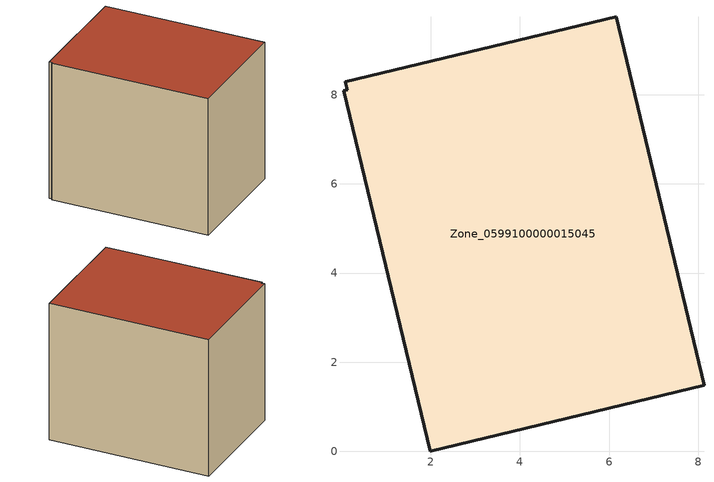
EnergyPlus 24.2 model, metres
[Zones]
Zone_0599100000015045
 floor ground (C_G): 0.08,8.29 6.16,9.75 8.13,1.48 1.99,0 0.04,8.09 0.12,8.11 z0
 wall outside (C_F): 8.13,1.48 6.16,9.75 0.08,8.29 0.12,8.11 0.04,8.09 1.99,0 8.13,1.48 z0:7.44
 roof outside (C_R): 6.16,9.75 0.08,8.29 0.12,8.11 0.04,8.09 1.99,0 8.13,1.48 z7.44
[BUILDING]
Pand.0599100000015045: North Axis=0; Terrain=City; Loads Convergence Tolerance Value=0.04; Temperature Convergence Tolerance Value=0.4; Solar Distribution=FullExterior; Maximum Number of Warmup Days=25; Minimum Number of Warmup Days=1
[Site:Location]
Rotterdam.The.Hague.AP_ZH_NLD Design_Conditions: Latitude=51.96; Longitude=4.45; Time Zone=1; Elevation=-4.5
[SITE:GROUNDTEMPERATURE:BUILDINGSURFACE]
18, 18, 18, 18, 18, 18, 18, 18, 18, 18, 18, 18
[MATERIAL] Thermal Absorptance=0.9; Solar Absorptance=0.7; Visible Absorptance=0.7
Name | Roughness | Thickness | Conductivity | Density | Specific Heat
G.TC.1965-1974 | MediumSmooth | 0.15 | 0.882353 | 540 | 1210
F.TC.1965-1974 | Rough | 0.3 | 0.697674 | 1920 | 840
R.TC.1965-1974 | MediumRough | 0.2 | 0.232558 | 1500 | 1000
[CONSTRUCTION]
C_G: G.TC.1965-1974
C_F: F.TC.1965-1974
C_R: R.TC.1965-1974
[ZONE]
Zone_0599100000015045: Type=1; Multiplier=1; Ceiling Height=Autocalculate; Volume=Autocalculate; Floor Area=autocalculate; Part of Total Floor Area=Yes
[ZONEINFILTRATION:DESIGNFLOWRATE]
Infil_Zone_0599100000015045: Zone or ZoneList or Space or SpaceList=Zone_0599100000015045; Schedule=AlwaysOn; Design Flow Rate Calculation Method=Flow/Area; Flow Rate per Floor Area=0.003; Constant Term Coefficient=1; Temperature Term Coefficient=0; Velocity Term Coefficient=0; Velocity Squared Term Coefficient=0
[HVACTEMPLATE:ZONE:IDEALLOADSAIRSYSTEM]
Zone_0599100000015045: Maximum Heating Supply Air Temperature=50; Minimum Cooling Supply Air Temperature=13; Maximum Heating Supply Air Humidity Ratio=0.0156; Minimum Cooling Supply Air Humidity Ratio=0.0077; Heating Limit=NoLimit; Cooling Limit=NoLimit; Dehumidification Control Type=ConstantSensibleHeatRatio; Cooling Sensible Heat Ratio=0.7; Dehumidification Setpoint=60; Humidification Control Type=None; Humidification Setpoint=30; Outdoor Air Method=None; Outdoor Air Flow Rate per Person=0.00944; Outdoor Air Flow Rate per Zone Floor Area=0; Outdoor Air Flow Rate per Zone=0; Demand Controlled Ventilation Type=None; Outdoor Air Economizer Type=NoEconomizer; Heat Recovery Type=None; Sensible Heat Recovery Effectiveness=0.7; Latent Heat Recovery Effectiveness=0.65
[ZONECONTROL:THERMOSTAT]
ThermostatControl_Zone_0599100000015045: Zone or ZoneList=Zone_0599100000015045; Control Type Schedule=DualSetpointControlType; Control 1=Thermostat_Zone_0599100000015045; Temperature Difference Between Cutout And Setpoint=0
[THERMOSTATSETPOINT:DUALSETPOINT]
Thermostat_Zone_0599100000015045: Heating Setpoint Temperature Schedule=HeatingSetpoint_Zone_0599100000015045; Cooling Setpoint Temperature Schedule=CoolingSetpoint_Zone_0599100000015045
[SCHEDULE:COMPACT]
HeatingSetpoint_Zone_0599100000015045: Through: 12/31, For: AllDays, Until: 24:00, 21
CoolingSetpoint_Zone_0599100000015045: Through: 12/31, For: AllDays, Until: 24:00, 24
DualSetpointControlType: Through: 12/31, For: AllDays, Until: 24:00, 4
AlwaysOn: Through: 12/31, For: AllDays, Until: 24:00, 1
